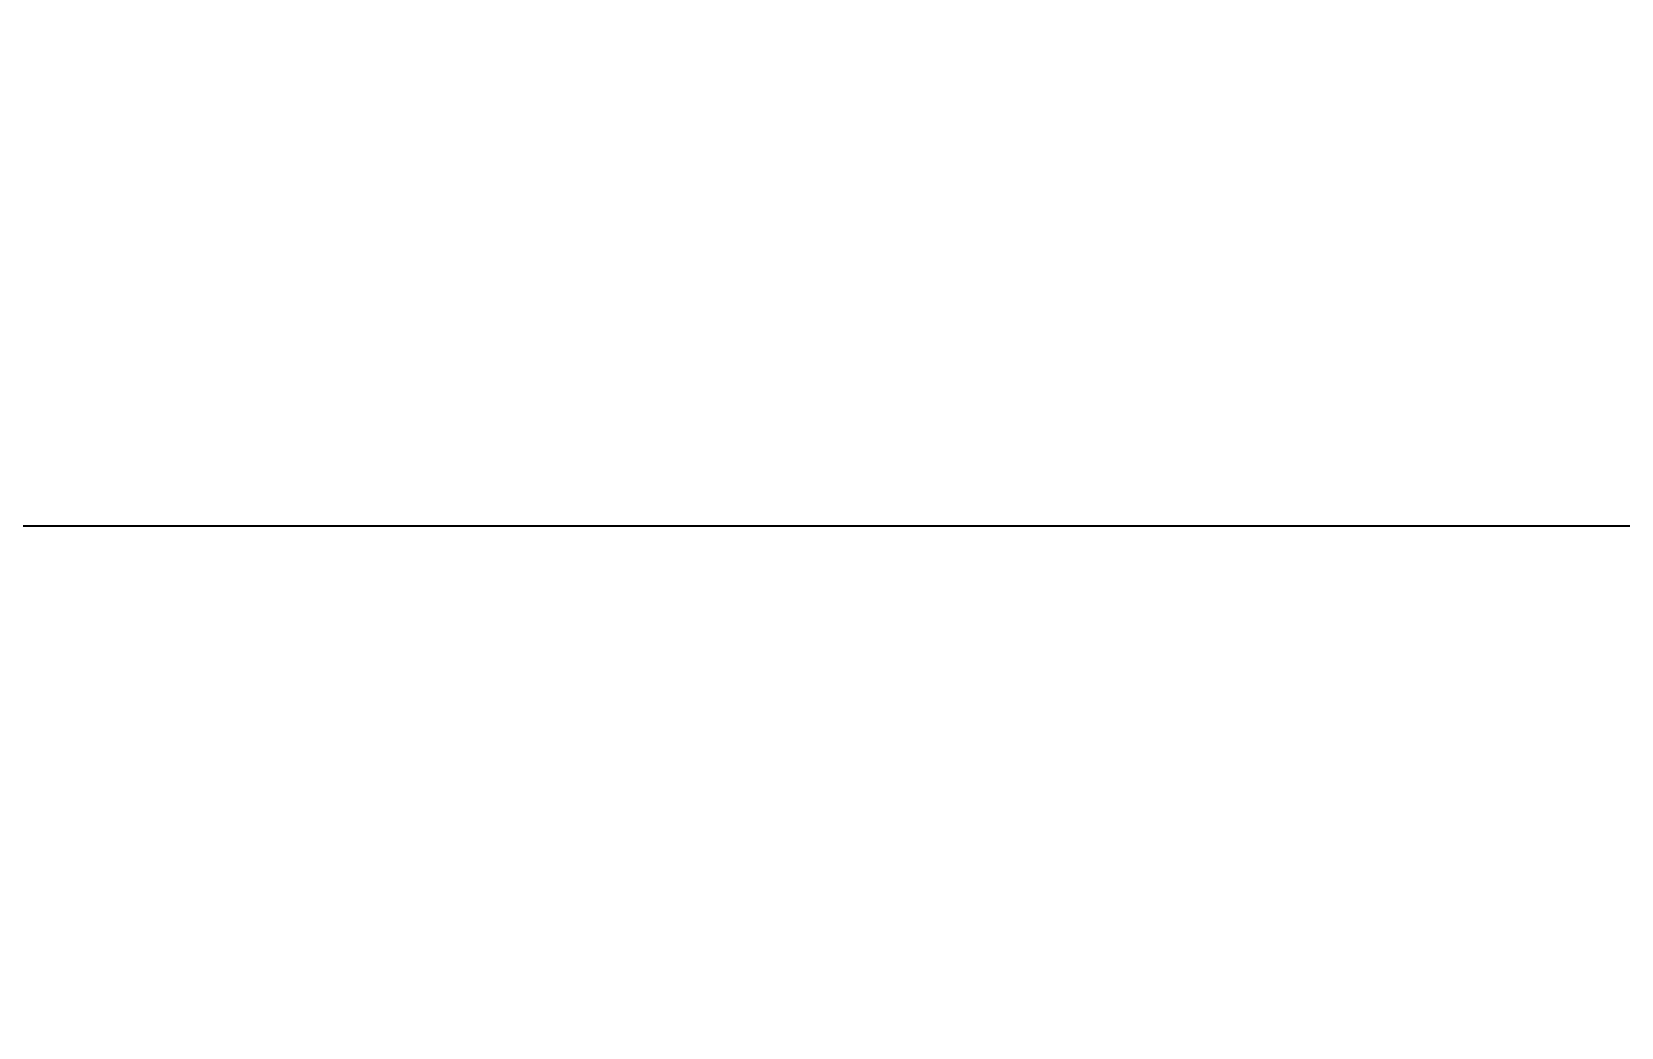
# Model space of a CAD drawing. Header units: centimetres. Extents: x -26724 to 60145, y -23645 to 6771.
# Drawn here: x -20015 to -19162, y -644 to -110 of the extents above; entities that cross this region are included whole.
import ezdxf

# ---------------------------------------------------------------- set-up
doc = ezdxf.new("R2010")
doc.units = ezdxf.units.CM
doc.layers.add('4.KOTE', color=88, linetype='Continuous', lineweight=15)
doc.styles.get("Standard").update_dxf_attribs({"font": 'calibri.ttf'})
doc.dimstyles.new('ja 1 50', dxfattribs={"dimtxt": 10, "dimasz": 5, "dimexe": 5, "dimexo": 5, "dimgap": 1, "dimtad": 1, "dimdec": 0, "dimtxsty": 'Standard', "dimblk": 'ARCHTICK', "dimcen": 2.5, "dimclrd": 256, "dimclrt": 7, "dimadec": 0, "dimazin": 0, "dimtfac": 1, "dimtdec": 0, "dimtix": 1, "dimtmove": 1, "dimatfit": 3, "dimldrblk": 'ARCHTICK', "dimfxl": 10, "dimfxlon": 1, "dimlwd": 0, "dimlwe": 9, "dimarcsym": 0})

# ---------------------------------------------------------------- blocks, each defined once
blk = doc.blocks.new('_ArchTick')
at = {"color": 0, "linetype": 'ByBlock', "const_width": 0.15}
blk.add_lwpolyline([(-0.5, -0.5), (0.5, 0.5)], dxfattribs=at)
blk = doc.blocks.new('*D2520')
at = {"layer": '4.KOTE', "color": 0, "lineweight": 9, "transparency": 16777216}
for p, q in [((-19295.07, -1332.97), (-19295.07, -1346.29)), ((-19200.07, -1331.29), (-19200.07, -1346.29))]:
    blk.add_line(p, q, dxfattribs=at)
at = {"layer": '4.KOTE', "lineweight": 0, "transparency": 16777216}
blk.add_line((-19200.07, -1341.29), (-19295.07, -1341.29), dxfattribs=at)
at = {"layer": 'Defpoints', "color": 0, "transparency": 16777216}
for p in [(-19200.07, 0, 13.5), (-19295.07, -1320.26, 13.5), (-19295.07, -1341.29)]:
    blk.add_point(p, dxfattribs=at)
at = {"layer": '4.KOTE', "lineweight": 0, "transparency": 16777216, "xscale": 5, "yscale": 5, "zscale": 5, "rotation": 180}
blk.add_blockref('_ArchTick', (-19295.07, -1341.29), dxfattribs=at)
at = {"layer": '4.KOTE', "lineweight": 0, "transparency": 16777216, "xscale": 5, "yscale": 5, "zscale": 5}
blk.add_blockref('_ArchTick', (-19200.07, -1341.29), dxfattribs=at)
at = {"layer": '4.KOTE', "color": 7, "transparency": 16777216, "insert": (-19247.57, -1335.16), "char_height": 10, "attachment_point": 5}
blk.add_mtext('95', dxfattribs=at)

msp = doc.modelspace()

# ---------------------------------------------------------------- linework, layer by layer
msp.add_lwpolyline([(-16727.61, -3525.06), (-21182.61, -3525.06), (-21182.61, -375.06), (-16727.61, -375.06), (-16727.61, -3525.06)])

# ---------------------------------------------------------------- dimensions: what is measured, and where the dimension line sits
at = {"layer": '4.KOTE'}
dim = msp.add_linear_dim(base=(-19295.07, -1341.29), p1=(-19200.07, 0, 13.5), p2=(-19295.07, -1320.26, 13.5), dimstyle='ja 1 50', dxfattribs=at)
dim.commit()
dim.dimension.update_dxf_attribs({"geometry": '*D2520', "text_midpoint": (-19247.57, -1335.16)})

doc.saveas('drawing.dxf')
